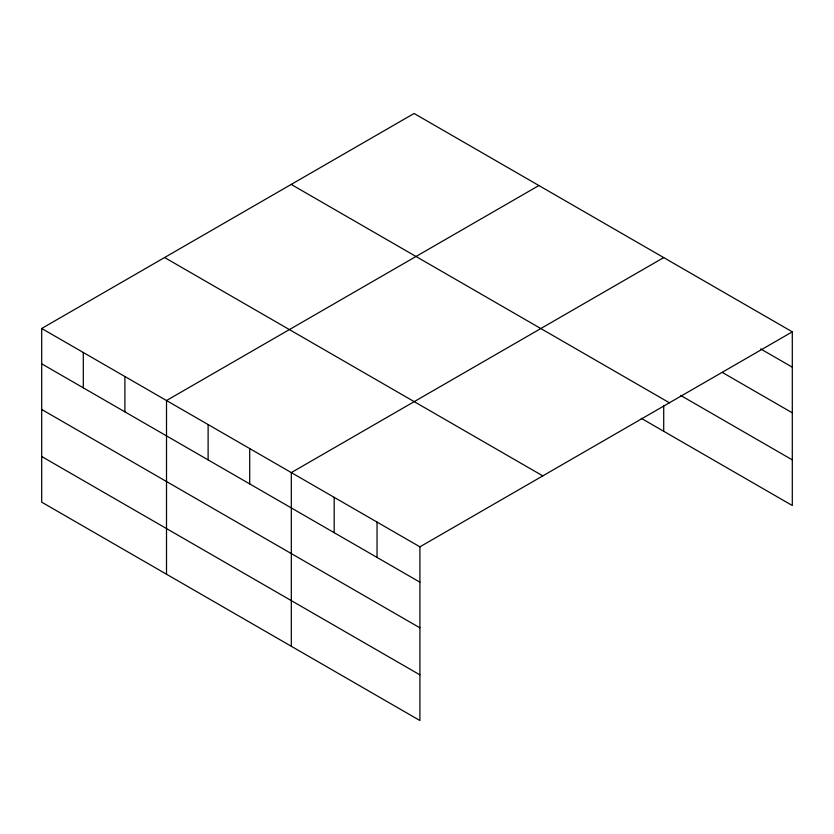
<?xml version="1.0" encoding="UTF-8"?>
<svg xmlns="http://www.w3.org/2000/svg" width="834" height="834" viewBox="0 0 834 834"><rect width="100%" height="100%" fill="white"/><g stroke="black" fill="none" stroke-linecap="round" stroke-linejoin="round"><path stroke-width="1.25" d="M41.7 328.481L419.909 546.833L419.909 720.524L41.7 502.162L41.7 328.481L414.091 113.476L792.3 331.838L792.3 505.519L641.221 418.293M538.9 185.534L166.508 400.539L166.508 574.219M663.708 257.591L291.316 472.597L291.316 646.277M419.909 546.833L792.3 331.838M760.712 348.946L792.3 367.179M722.369 372.454L792.3 412.83M680.627 395.399L792.3 459.868M291.202 184.429L669.41 402.78M164.59 257.529L542.798 475.88M41.7 363.822L419.909 582.174M41.7 409.473L419.909 627.825M41.7 456.511L419.909 674.862M663.708 405.918L663.708 431.282M377.041 522.084L377.041 557.425M334.184 497.345L334.184 532.686M249.71 448.577L249.71 483.918M208.114 424.558L208.114 459.899M124.902 376.52L124.902 411.86M83.306 352.501L83.306 387.841"/></g></svg>
